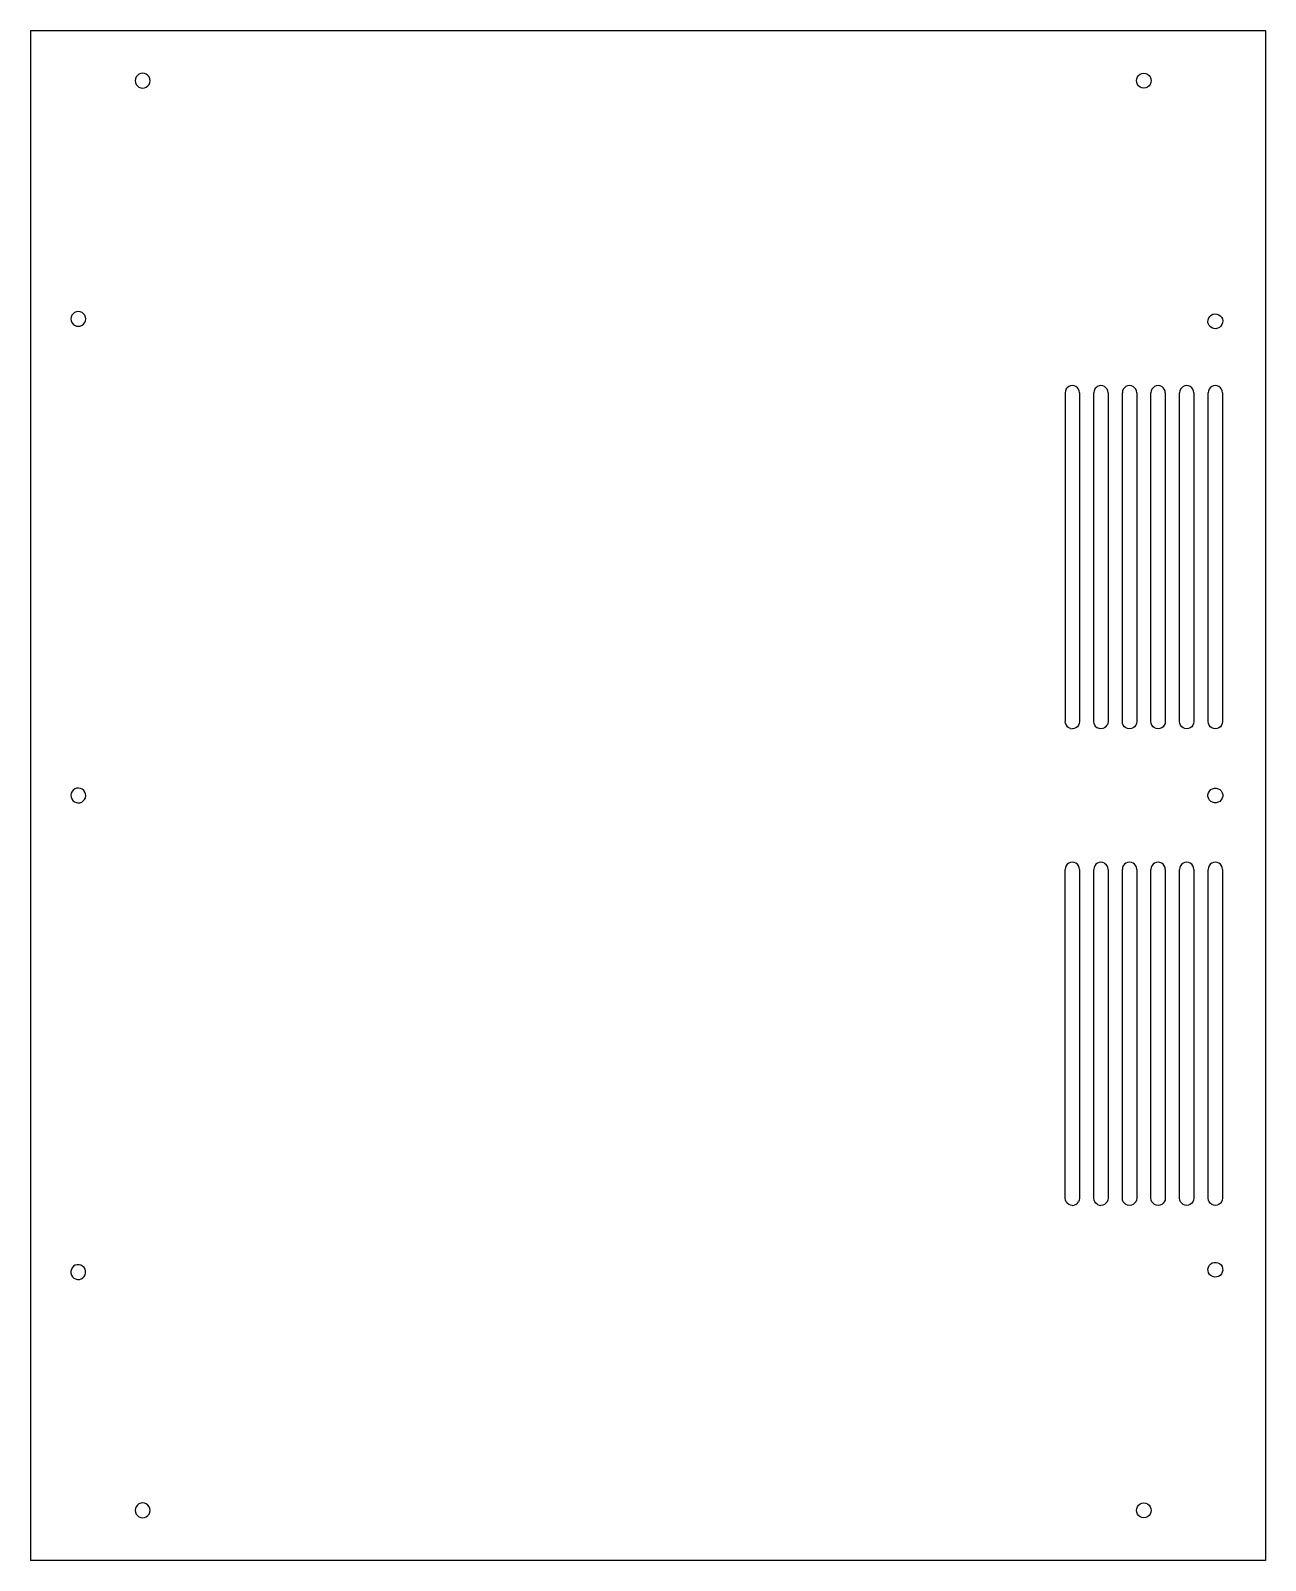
# Model space of a CAD drawing. Extents: x -129 to 130, y -161 to 161.
import ezdxf

# ---------------------------------------------------------------- set-up
doc = ezdxf.new("R2010")
doc.units = 0
doc.layers.get('0').update_dxf_attribs({"linetype": 'CONTINUOUS'})

msp = doc.modelspace()

# ---------------------------------------------------------------- linework, layer by layer
for p, q in [((-129.5, 160.5), (129.5, 160.5)), ((-129.5, 160.5), (-129.5, -160.5)), ((129.5, 160.5), (129.5, -160.5)), ((-107.1, 151.1), (-107.34, 150.77)), ((-106.78, 151.34), (-107.1, 151.1)), ((-106.4, 151.5), (-106.78, 151.34)), ((-106, 151.55), (-106.4, 151.5)), ((-105.6, 151.5), (-106, 151.55)), ((-105.23, 151.34), (-105.6, 151.5)), ((-104.9, 151.1), (-105.23, 151.34)), ((-104.66, 150.77), (-104.9, 151.1)), ((102.66, 150.77), (102.9, 151.1)), ((102.9, 151.1), (103.23, 151.34)), ((103.23, 151.34), (103.6, 151.5)), ((103.6, 151.5), (104, 151.55)), ((104, 151.55), (104.4, 151.5)), ((104.4, 151.5), (104.78, 151.34)), ((104.78, 151.34), (105.1, 151.1)), ((105.1, 151.1), (105.34, 150.77)), ((-107.5, 150.4), (-107.55, 150)), ((-107.55, 150), (-107.5, 149.6)), ((-107.34, 150.77), (-107.5, 150.4)), ((-107.5, 149.6), (-107.34, 149.22)), ((-107.34, 149.22), (-107.1, 148.9)), ((-107.1, 148.9), (-106.78, 148.66)), ((-106.78, 148.66), (-106.4, 148.5)), ((-106.4, 148.5), (-106, 148.45)), ((-106, 148.45), (-105.6, 148.5)), ((-105.6, 148.5), (-105.23, 148.66)), ((-105.23, 148.66), (-104.9, 148.9)), ((-104.9, 148.9), (-104.66, 149.22)), ((-104.5, 150.4), (-104.66, 150.77)), ((-104.66, 149.22), (-104.5, 149.6)), ((-104.45, 150), (-104.5, 150.4)), ((-104.5, 149.6), (-104.45, 150)), ((102.45, 150), (102.5, 150.4)), ((102.5, 149.6), (102.45, 150)), ((102.5, 150.4), (102.66, 150.77)), ((102.66, 149.22), (102.5, 149.6)), ((102.9, 148.9), (102.66, 149.22)), ((103.23, 148.66), (102.9, 148.9)), ((103.6, 148.5), (103.23, 148.66)), ((104, 148.45), (103.6, 148.5)), ((104.4, 148.5), (104, 148.45)), ((104.78, 148.66), (104.4, 148.5)), ((105.1, 148.9), (104.78, 148.66)), ((105.34, 149.22), (105.1, 148.9)), ((105.34, 150.77), (105.5, 150.4)), ((105.5, 149.6), (105.34, 149.22)), ((105.5, 150.4), (105.55, 150)), ((105.55, 150), (105.5, 149.6)), ((-121, 100.4), (-121.05, 100)), ((-121.05, 100), (-121, 99.6)), ((-120.84, 100.78), (-121, 100.4)), ((-121, 99.6), (-120.84, 99.22)), ((-120.6, 101.1), (-120.84, 100.78)), ((-120.27, 101.34), (-120.6, 101.1)), ((-119.9, 101.5), (-120.27, 101.34)), ((-119.5, 101.55), (-119.9, 101.5)), ((-119.1, 101.5), (-119.5, 101.55)), ((-118.72, 101.34), (-119.1, 101.5)), ((-118.4, 101.1), (-118.72, 101.34)), ((-118.16, 100.78), (-118.4, 101.1)), ((-118, 100.4), (-118.16, 100.78)), ((-118.16, 99.22), (-118, 99.6)), ((-117.95, 100), (-118, 100.4)), ((-118, 99.6), (-117.95, 100)), ((117.45, 99.41), (117.48, 99.81)), ((117.48, 99.81), (117.61, 100.2)), ((117.61, 100.2), (117.84, 100.53)), ((117.84, 100.53), (118.15, 100.79)), ((118.15, 100.79), (118.51, 100.97)), ((118.51, 100.97), (118.91, 101.05)), ((118.91, 101.05), (119.31, 101.02)), ((119.31, 101.02), (119.7, 100.89)), ((119.7, 100.89), (120.03, 100.66)), ((120.03, 100.66), (120.29, 100.35)), ((120.29, 100.35), (120.47, 99.99)), ((120.47, 99.99), (120.55, 99.59)), ((120.55, 99.59), (120.52, 99.19)), ((-120.84, 99.22), (-120.6, 98.9)), ((-120.6, 98.9), (-120.27, 98.66)), ((-120.27, 98.66), (-119.9, 98.5)), ((-119.9, 98.5), (-119.5, 98.45)), ((-119.5, 98.45), (-119.1, 98.5)), ((-119.1, 98.5), (-118.72, 98.66)), ((-118.72, 98.66), (-118.4, 98.9)), ((-118.4, 98.9), (-118.16, 99.22)), ((117.53, 99.01), (117.45, 99.41)), ((117.71, 98.65), (117.53, 99.01)), ((117.97, 98.34), (117.71, 98.65)), ((118.3, 98.11), (117.97, 98.34)), ((118.69, 97.98), (118.3, 98.11)), ((119.09, 97.95), (118.69, 97.98)), ((119.49, 98.03), (119.09, 97.95)), ((119.85, 98.21), (119.49, 98.03)), ((120.16, 98.47), (119.85, 98.21)), ((120.39, 98.8), (120.16, 98.47)), ((120.52, 99.19), (120.39, 98.8)), ((87.55, 84.89), (87.5, 84.5)), ((87.5, 84.5), (87.5, 15.5)), ((87.7, 85.25), (87.55, 84.89)), ((87.7, 85.25), (87.94, 85.56)), ((88.25, 85.8), (87.94, 85.56)), ((88.61, 85.95), (88.25, 85.8)), ((89, 86), (88.61, 85.95)), ((89.39, 85.95), (89, 86)), ((89.75, 85.8), (89.39, 85.95)), ((90.06, 85.56), (89.75, 85.8)), ((90.3, 85.25), (90.06, 85.56)), ((90.45, 84.89), (90.3, 85.25)), ((90.5, 84.5), (90.45, 84.89)), ((90.5, 84.5), (90.5, 15.5)), ((93.55, 84.89), (93.5, 84.5)), ((93.5, 15.5), (93.5, 84.5)), ((93.7, 85.25), (93.55, 84.89)), ((93.7, 85.25), (93.94, 85.56)), ((94.25, 85.8), (93.94, 85.56)), ((94.61, 85.95), (94.25, 85.8)), ((95, 86), (94.61, 85.95)), ((95.39, 85.95), (95, 86)), ((95.75, 85.8), (95.39, 85.95)), ((96.06, 85.56), (95.75, 85.8)), ((96.3, 85.25), (96.06, 85.56)), ((96.45, 84.89), (96.3, 85.25)), ((96.5, 84.5), (96.45, 84.89)), ((96.5, 84.5), (96.5, 15.5)), ((99.55, 84.89), (99.5, 84.5)), ((99.5, 15.5), (99.5, 84.5)), ((99.7, 85.25), (99.55, 84.89)), ((99.94, 85.56), (99.7, 85.25)), ((100.25, 85.8), (99.94, 85.56)), ((100.61, 85.95), (100.25, 85.8)), ((101, 86), (100.61, 85.95)), ((101.39, 85.95), (101, 86)), ((101.75, 85.8), (101.39, 85.95)), ((102.06, 85.56), (101.75, 85.8)), ((102.3, 85.25), (102.06, 85.56)), ((102.45, 84.89), (102.3, 85.25)), ((102.5, 84.5), (102.45, 84.89)), ((102.5, 84.5), (102.5, 15.5)), ((105.55, 84.89), (105.5, 84.5)), ((105.5, 15.5), (105.5, 84.5)), ((105.7, 85.25), (105.55, 84.89)), ((105.94, 85.56), (105.7, 85.25)), ((106.25, 85.8), (105.94, 85.56)), ((106.61, 85.95), (106.25, 85.8)), ((107, 86), (106.61, 85.95)), ((107.39, 85.95), (107, 86)), ((107.75, 85.8), (107.39, 85.95)), ((108.06, 85.56), (107.75, 85.8)), ((108.3, 85.25), (108.06, 85.56)), ((108.45, 84.89), (108.3, 85.25)), ((108.5, 84.5), (108.45, 84.89)), ((108.5, 84.5), (108.5, 15.5)), ((111.55, 84.89), (111.5, 84.5)), ((111.5, 15.5), (111.5, 84.5)), ((111.7, 85.25), (111.55, 84.89)), ((111.94, 85.56), (111.7, 85.25)), ((112.25, 85.8), (111.94, 85.56)), ((112.61, 85.95), (112.25, 85.8)), ((113, 86), (112.61, 85.95)), ((113.39, 85.95), (113, 86)), ((113.75, 85.8), (113.39, 85.95)), ((114.06, 85.56), (113.75, 85.8)), ((114.3, 85.25), (114.06, 85.56)), ((114.45, 84.89), (114.3, 85.25)), ((114.5, 84.5), (114.45, 84.89)), ((114.5, 84.5), (114.5, 15.5)), ((117.55, 84.89), (117.5, 84.5)), ((117.5, 15.5), (117.5, 84.5)), ((117.7, 85.25), (117.55, 84.89)), ((117.94, 85.56), (117.7, 85.25)), ((118.25, 85.8), (117.94, 85.56)), ((118.61, 85.95), (118.25, 85.8)), ((119, 86), (118.61, 85.95)), ((119.39, 85.95), (119, 86)), ((119.75, 85.8), (119.39, 85.95)), ((120.06, 85.56), (119.75, 85.8)), ((120.3, 85.25), (120.06, 85.56)), ((120.45, 84.89), (120.3, 85.25)), ((120.5, 84.5), (120.45, 84.89)), ((120.5, 84.5), (120.5, 15.5)), ((87.55, 15.11), (87.5, 15.5)), ((87.55, 15.11), (87.7, 14.75)), ((87.7, 14.75), (87.94, 14.44)), ((88.25, 14.2), (87.94, 14.44)), ((88.61, 14.05), (88.25, 14.2)), ((88.61, 14.05), (89, 14)), ((89.39, 14.05), (89, 14)), ((89.75, 14.2), (89.39, 14.05)), ((90.06, 14.44), (89.75, 14.2)), ((90.3, 14.75), (90.06, 14.44)), ((90.45, 15.11), (90.3, 14.75)), ((90.5, 15.5), (90.45, 15.11)), ((93.55, 15.11), (93.5, 15.5)), ((93.7, 14.75), (93.55, 15.11)), ((93.94, 14.44), (93.7, 14.75)), ((93.94, 14.44), (94.25, 14.2)), ((94.61, 14.05), (94.25, 14.2)), ((95, 14), (94.61, 14.05)), ((95.39, 14.05), (95, 14)), ((95.75, 14.2), (95.39, 14.05)), ((96.06, 14.44), (95.75, 14.2)), ((96.06, 14.44), (96.3, 14.75)), ((96.45, 15.11), (96.3, 14.75)), ((96.5, 15.5), (96.45, 15.11)), ((99.55, 15.11), (99.5, 15.5)), ((99.7, 14.75), (99.55, 15.11)), ((99.94, 14.44), (99.7, 14.75)), ((100.25, 14.2), (99.94, 14.44)), ((100.61, 14.05), (100.25, 14.2)), ((101, 14), (100.61, 14.05)), ((101.39, 14.05), (101, 14)), ((101.75, 14.2), (101.39, 14.05)), ((102.06, 14.44), (101.75, 14.2)), ((102.3, 14.75), (102.06, 14.44)), ((102.45, 15.11), (102.3, 14.75)), ((102.5, 15.5), (102.45, 15.11)), ((105.55, 15.11), (105.5, 15.5)), ((105.7, 14.75), (105.55, 15.11)), ((105.94, 14.44), (105.7, 14.75)), ((106.25, 14.2), (105.94, 14.44)), ((106.61, 14.05), (106.25, 14.2)), ((107, 14), (106.61, 14.05)), ((107.39, 14.05), (107, 14)), ((107.75, 14.2), (107.39, 14.05)), ((108.06, 14.44), (107.75, 14.2)), ((108.3, 14.75), (108.06, 14.44)), ((108.45, 15.11), (108.3, 14.75)), ((108.5, 15.5), (108.45, 15.11)), ((111.55, 15.11), (111.5, 15.5)), ((111.7, 14.75), (111.55, 15.11)), ((111.94, 14.44), (111.7, 14.75)), ((112.25, 14.2), (111.94, 14.44)), ((112.61, 14.05), (112.25, 14.2)), ((113, 14), (112.61, 14.05)), ((113.39, 14.05), (113, 14)), ((113.75, 14.2), (113.39, 14.05)), ((114.06, 14.44), (113.75, 14.2)), ((114.3, 14.75), (114.06, 14.44)), ((114.45, 15.11), (114.3, 14.75)), ((114.5, 15.5), (114.45, 15.11)), ((117.55, 15.11), (117.5, 15.5)), ((117.7, 14.75), (117.55, 15.11)), ((117.94, 14.44), (117.7, 14.75)), ((118.25, 14.2), (117.94, 14.44)), ((118.61, 14.05), (118.25, 14.2)), ((119, 14), (118.61, 14.05)), ((119.39, 14.05), (119, 14)), ((119.75, 14.2), (119.39, 14.05)), ((120.06, 14.44), (119.75, 14.2)), ((120.3, 14.75), (120.06, 14.44)), ((120.45, 15.11), (120.3, 14.75)), ((120.5, 15.5), (120.45, 15.11)), ((-120.98, 0.46), (-121.05, 0.06)), ((-121.05, 0.06), (-121.01, -0.35)), ((-120.81, 0.82), (-120.98, 0.46)), ((-120.55, 1.14), (-120.81, 0.82)), ((-120.23, 1.37), (-120.55, 1.14)), ((-119.85, 1.51), (-120.23, 1.37)), ((-119.44, 1.55), (-119.85, 1.51)), ((-119.04, 1.48), (-119.44, 1.55)), ((-118.68, 1.31), (-119.04, 1.48)), ((-118.36, 1.05), (-118.68, 1.31)), ((-118.13, 0.73), (-118.36, 1.05)), ((-117.99, 0.35), (-118.13, 0.73)), ((-117.95, -0.06), (-117.99, 0.35)), ((117.46, 0.2), (117.57, 0.59)), ((117.46, -0.2), (117.46, 0.2)), ((117.57, 0.59), (117.77, 0.94)), ((117.77, 0.94), (118.05, 1.23)), ((118.05, 1.23), (118.41, 1.43)), ((118.41, 1.43), (118.8, 1.54)), ((118.8, 1.54), (119.2, 1.54)), ((119.2, 1.54), (119.59, 1.43)), ((119.59, 1.43), (119.94, 1.23)), ((119.94, 1.23), (120.23, 0.95)), ((120.23, 0.95), (120.43, 0.59)), ((120.43, 0.59), (120.54, 0.2)), ((120.54, 0.2), (120.54, -0.2)), ((-121.01, -0.35), (-120.87, -0.73)), ((-120.87, -0.73), (-120.64, -1.05)), ((-120.64, -1.05), (-120.32, -1.31)), ((-120.32, -1.31), (-119.96, -1.48)), ((-119.96, -1.48), (-119.56, -1.55)), ((-119.56, -1.55), (-119.15, -1.51)), ((-119.15, -1.51), (-118.77, -1.37)), ((-118.77, -1.37), (-118.45, -1.14)), ((-118.45, -1.14), (-118.19, -0.82)), ((-118.19, -0.82), (-118.02, -0.46)), ((-118.02, -0.46), (-117.95, -0.06)), ((117.57, -0.59), (117.46, -0.2)), ((117.77, -0.95), (117.57, -0.59)), ((118.06, -1.23), (117.77, -0.95)), ((118.41, -1.43), (118.06, -1.23)), ((118.8, -1.54), (118.41, -1.43)), ((119.2, -1.54), (118.8, -1.54)), ((119.59, -1.43), (119.2, -1.54)), ((119.95, -1.23), (119.59, -1.43)), ((120.23, -0.94), (119.95, -1.23)), ((120.43, -0.59), (120.23, -0.94)), ((120.54, -0.2), (120.43, -0.59)), ((87.55, -15.11), (87.5, -15.5)), ((87.5, -84.5), (87.5, -15.5)), ((87.7, -14.75), (87.55, -15.11)), ((87.94, -14.44), (87.7, -14.75)), ((88.25, -14.2), (87.94, -14.44)), ((88.61, -14.05), (88.25, -14.2)), ((89, -14), (88.61, -14.05)), ((89.39, -14.05), (89, -14)), ((89.75, -14.2), (89.39, -14.05)), ((90.06, -14.44), (89.75, -14.2)), ((90.3, -14.75), (90.06, -14.44)), ((90.45, -15.11), (90.3, -14.75)), ((90.5, -15.5), (90.45, -15.11)), ((90.5, -15.5), (90.5, -84.5)), ((93.55, -15.11), (93.5, -15.5)), ((93.5, -84.5), (93.5, -15.5)), ((93.7, -14.75), (93.55, -15.11)), ((93.94, -14.44), (93.7, -14.75)), ((94.25, -14.2), (93.94, -14.44)), ((94.61, -14.05), (94.25, -14.2)), ((95, -14), (94.61, -14.05)), ((95.39, -14.05), (95, -14)), ((95.75, -14.2), (95.39, -14.05)), ((95.75, -14.2), (96.06, -14.44)), ((96.3, -14.75), (96.06, -14.44)), ((96.45, -15.11), (96.3, -14.75)), ((96.5, -15.5), (96.45, -15.11)), ((96.5, -15.5), (96.5, -84.5)), ((99.55, -15.11), (99.5, -15.5)), ((99.5, -84.5), (99.5, -15.5)), ((99.7, -14.75), (99.55, -15.11)), ((99.94, -14.44), (99.7, -14.75)), ((100.25, -14.2), (99.94, -14.44)), ((100.61, -14.05), (100.25, -14.2)), ((101, -14), (100.61, -14.05)), ((101.39, -14.05), (101, -14)), ((101.75, -14.2), (101.39, -14.05)), ((102.06, -14.44), (101.75, -14.2)), ((102.3, -14.75), (102.06, -14.44)), ((102.45, -15.11), (102.3, -14.75)), ((102.5, -15.5), (102.45, -15.11)), ((102.5, -15.5), (102.5, -84.5)), ((105.55, -15.11), (105.5, -15.5)), ((105.5, -84.5), (105.5, -15.5)), ((105.7, -14.75), (105.55, -15.11)), ((105.94, -14.44), (105.7, -14.75)), ((106.25, -14.2), (105.94, -14.44)), ((106.61, -14.05), (106.25, -14.2)), ((107, -14), (106.61, -14.05)), ((107.39, -14.05), (107, -14)), ((107.75, -14.2), (107.39, -14.05)), ((108.06, -14.44), (107.75, -14.2)), ((108.3, -14.75), (108.06, -14.44)), ((108.45, -15.11), (108.3, -14.75)), ((108.5, -15.5), (108.45, -15.11)), ((108.5, -15.5), (108.5, -84.5)), ((111.55, -15.11), (111.5, -15.5)), ((111.5, -84.5), (111.5, -15.5)), ((111.7, -14.75), (111.55, -15.11)), ((111.94, -14.44), (111.7, -14.75)), ((112.25, -14.2), (111.94, -14.44)), ((112.61, -14.05), (112.25, -14.2)), ((113, -14), (112.61, -14.05)), ((113.39, -14.05), (113, -14)), ((113.75, -14.2), (113.39, -14.05)), ((114.06, -14.44), (113.75, -14.2)), ((114.3, -14.75), (114.06, -14.44)), ((114.45, -15.11), (114.3, -14.75)), ((114.5, -15.5), (114.45, -15.11)), ((114.5, -15.5), (114.5, -84.5)), ((117.55, -15.11), (117.5, -15.5)), ((117.5, -84.5), (117.5, -15.5)), ((117.7, -14.75), (117.55, -15.11)), ((117.94, -14.44), (117.7, -14.75)), ((118.25, -14.2), (117.94, -14.44)), ((118.61, -14.05), (118.25, -14.2)), ((119, -14), (118.61, -14.05)), ((119.39, -14.05), (119, -14)), ((119.75, -14.2), (119.39, -14.05)), ((120.06, -14.44), (119.75, -14.2)), ((120.3, -14.75), (120.06, -14.44)), ((120.45, -15.11), (120.3, -14.75)), ((120.5, -15.5), (120.45, -15.11)), ((120.5, -15.5), (120.5, -84.5)), ((87.55, -84.89), (87.5, -84.5)), ((87.7, -85.25), (87.55, -84.89)), ((87.7, -85.25), (87.94, -85.56)), ((88.25, -85.8), (87.94, -85.56)), ((88.61, -85.95), (88.25, -85.8)), ((89, -86), (88.61, -85.95)), ((89, -86), (89.39, -85.95)), ((89.75, -85.8), (89.39, -85.95)), ((89.75, -85.8), (90.06, -85.56)), ((90.06, -85.56), (90.3, -85.25)), ((90.45, -84.89), (90.3, -85.25)), ((90.5, -84.5), (90.45, -84.89)), ((93.55, -84.89), (93.5, -84.5)), ((93.7, -85.25), (93.55, -84.89)), ((93.94, -85.56), (93.7, -85.25)), ((94.25, -85.8), (93.94, -85.56)), ((94.25, -85.8), (94.61, -85.95)), ((94.61, -85.95), (95, -86)), ((95.39, -85.95), (95, -86)), ((95.75, -85.8), (95.39, -85.95)), ((96.06, -85.56), (95.75, -85.8)), ((96.3, -85.25), (96.06, -85.56)), ((96.45, -84.89), (96.3, -85.25)), ((96.5, -84.5), (96.45, -84.89)), ((99.55, -84.89), (99.5, -84.5)), ((99.7, -85.25), (99.55, -84.89)), ((99.94, -85.56), (99.7, -85.25)), ((100.25, -85.8), (99.94, -85.56)), ((100.61, -85.95), (100.25, -85.8)), ((101, -86), (100.61, -85.95)), ((101.39, -85.95), (101, -86)), ((101.75, -85.8), (101.39, -85.95)), ((102.06, -85.56), (101.75, -85.8)), ((102.3, -85.25), (102.06, -85.56)), ((102.45, -84.89), (102.3, -85.25)), ((102.5, -84.5), (102.45, -84.89)), ((105.55, -84.89), (105.5, -84.5)), ((105.7, -85.25), (105.55, -84.89)), ((105.94, -85.56), (105.7, -85.25)), ((106.25, -85.8), (105.94, -85.56)), ((106.61, -85.95), (106.25, -85.8)), ((107, -86), (106.61, -85.95)), ((107.39, -85.95), (107, -86)), ((107.75, -85.8), (107.39, -85.95)), ((108.06, -85.56), (107.75, -85.8)), ((108.3, -85.25), (108.06, -85.56)), ((108.45, -84.89), (108.3, -85.25)), ((108.5, -84.5), (108.45, -84.89)), ((111.55, -84.89), (111.5, -84.5)), ((111.7, -85.25), (111.55, -84.89)), ((111.94, -85.56), (111.7, -85.25)), ((112.25, -85.8), (111.94, -85.56)), ((112.61, -85.95), (112.25, -85.8)), ((113, -86), (112.61, -85.95)), ((113.39, -85.95), (113, -86)), ((113.75, -85.8), (113.39, -85.95)), ((114.06, -85.56), (113.75, -85.8)), ((114.3, -85.25), (114.06, -85.56)), ((114.45, -84.89), (114.3, -85.25)), ((114.5, -84.5), (114.45, -84.89)), ((117.55, -84.89), (117.5, -84.5)), ((117.7, -85.25), (117.55, -84.89)), ((117.94, -85.56), (117.7, -85.25)), ((118.25, -85.8), (117.94, -85.56)), ((118.61, -85.95), (118.25, -85.8)), ((119, -86), (118.61, -85.95)), ((119.39, -85.95), (119, -86)), ((119.75, -85.8), (119.39, -85.95)), ((120.06, -85.56), (119.75, -85.8)), ((120.3, -85.25), (120.06, -85.56)), ((120.45, -84.89), (120.3, -85.25)), ((120.5, -84.5), (120.45, -84.89)), ((-120.95, -99.44), (-121.04, -99.83)), ((-120.75, -99.09), (-120.95, -99.44)), ((-120.47, -98.79), (-120.75, -99.09)), ((-120.13, -98.58), (-120.47, -98.79)), ((-119.74, -98.47), (-120.13, -98.58)), ((-119.33, -98.46), (-119.74, -98.47)), ((-118.94, -98.55), (-119.33, -98.46)), ((-118.59, -98.75), (-118.94, -98.55)), ((-118.29, -99.03), (-118.59, -98.75)), ((-118.08, -99.37), (-118.29, -99.03)), ((-117.97, -99.76), (-118.08, -99.37)), ((117.46, -99.36), (117.55, -98.96)), ((117.47, -99.76), (117.46, -99.36)), ((117.55, -98.96), (117.73, -98.6)), ((117.73, -98.6), (118.01, -98.31)), ((118.01, -98.31), (118.35, -98.09)), ((118.35, -98.09), (118.74, -97.97)), ((118.74, -97.97), (119.14, -97.96)), ((119.14, -97.96), (119.54, -98.05)), ((119.54, -98.05), (119.9, -98.23)), ((119.9, -98.23), (120.19, -98.51)), ((120.19, -98.51), (120.41, -98.85)), ((120.41, -98.85), (120.53, -99.24)), ((120.53, -99.24), (120.54, -99.64)), ((-121.04, -99.83), (-121.03, -100.24)), ((-121.03, -100.24), (-120.92, -100.63)), ((-120.92, -100.63), (-120.71, -100.97)), ((-120.71, -100.97), (-120.41, -101.25)), ((-120.41, -101.25), (-120.06, -101.45)), ((-120.06, -101.45), (-119.67, -101.54)), ((-119.67, -101.54), (-119.26, -101.53)), ((-119.26, -101.53), (-118.87, -101.42)), ((-118.87, -101.42), (-118.53, -101.21)), ((-118.53, -101.21), (-118.25, -100.91)), ((-118.25, -100.91), (-118.05, -100.56)), ((-118.05, -100.56), (-117.96, -100.17)), ((-117.96, -100.17), (-117.97, -99.76)), ((117.59, -100.15), (117.47, -99.76)), ((117.81, -100.49), (117.59, -100.15)), ((118.1, -100.77), (117.81, -100.49)), ((118.46, -100.95), (118.1, -100.77)), ((118.86, -101.04), (118.46, -100.95)), ((119.26, -101.03), (118.86, -101.04)), ((119.65, -100.91), (119.26, -101.03)), ((119.99, -100.69), (119.65, -100.91)), ((120.27, -100.4), (119.99, -100.69)), ((120.45, -100.04), (120.27, -100.4)), ((120.54, -99.64), (120.45, -100.04)), ((-107.5, -149.6), (-107.55, -150)), ((-107.55, -150), (-107.5, -150.4)), ((-107.34, -149.23), (-107.5, -149.6)), ((-107.5, -150.4), (-107.34, -150.78)), ((-107.1, -148.9), (-107.34, -149.23)), ((-107.34, -150.78), (-107.1, -151.1)), ((-106.78, -148.66), (-107.1, -148.9)), ((-106.4, -148.5), (-106.78, -148.66)), ((-106, -148.45), (-106.4, -148.5)), ((-105.6, -148.5), (-106, -148.45)), ((-105.23, -148.66), (-105.6, -148.5)), ((-104.9, -148.9), (-105.23, -148.66)), ((-104.66, -149.23), (-104.9, -148.9)), ((-104.9, -151.1), (-104.66, -150.78)), ((-104.5, -149.6), (-104.66, -149.23)), ((-104.66, -150.78), (-104.5, -150.4)), ((-104.45, -150), (-104.5, -149.6)), ((-104.5, -150.4), (-104.45, -150)), ((102.45, -150), (102.5, -149.6)), ((102.5, -150.4), (102.45, -150)), ((102.5, -149.6), (102.66, -149.23)), ((102.66, -150.78), (102.5, -150.4)), ((102.66, -149.23), (102.9, -148.9)), ((102.9, -151.1), (102.66, -150.78)), ((102.9, -148.9), (103.23, -148.66)), ((103.23, -148.66), (103.6, -148.5)), ((103.6, -148.5), (104, -148.45)), ((104, -148.45), (104.4, -148.5)), ((104.4, -148.5), (104.78, -148.66)), ((104.78, -148.66), (105.1, -148.9)), ((105.1, -148.9), (105.34, -149.23)), ((105.34, -150.78), (105.1, -151.1)), ((105.34, -149.23), (105.5, -149.6)), ((105.5, -150.4), (105.34, -150.78)), ((105.5, -149.6), (105.55, -150)), ((105.55, -150), (105.5, -150.4)), ((-107.1, -151.1), (-106.78, -151.34)), ((-106.78, -151.34), (-106.4, -151.5)), ((-106.4, -151.5), (-106, -151.55)), ((-106, -151.55), (-105.6, -151.5)), ((-105.6, -151.5), (-105.23, -151.34)), ((-105.23, -151.34), (-104.9, -151.1)), ((103.23, -151.34), (102.9, -151.1)), ((103.6, -151.5), (103.23, -151.34)), ((104, -151.55), (103.6, -151.5)), ((104.4, -151.5), (104, -151.55)), ((104.78, -151.34), (104.4, -151.5)), ((105.1, -151.1), (104.78, -151.34)), ((129.5, -160.5), (-129.5, -160.5))]:
    msp.add_line(p, q)

doc.saveas('drawing.dxf')
